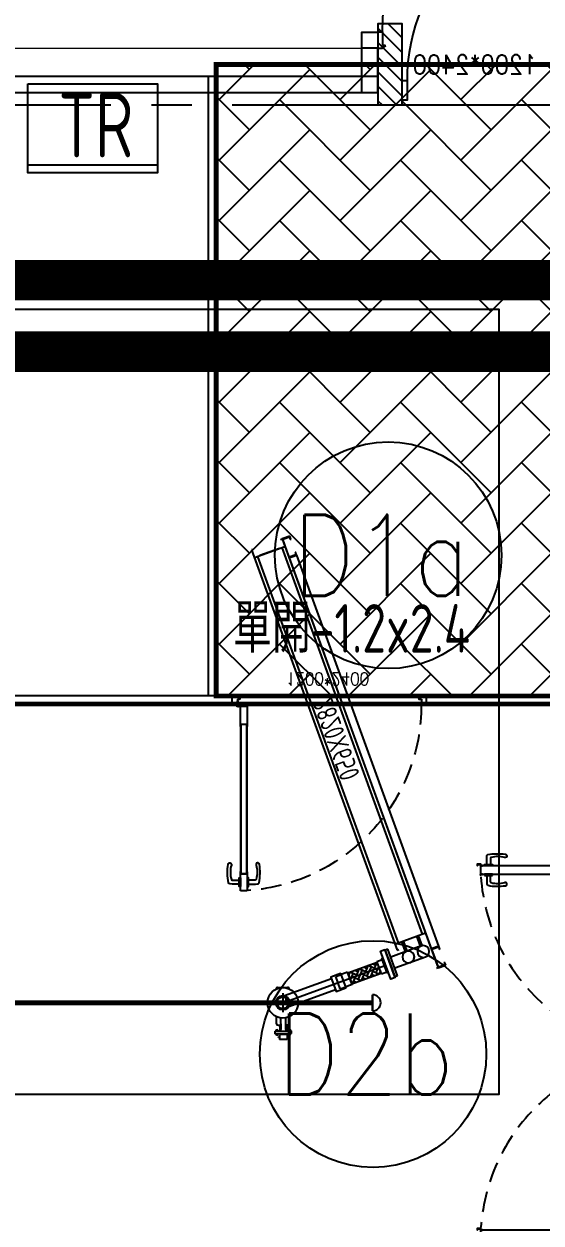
# Model space of a CAD drawing. Extents: x -18489 to 195597, y -1599 to 112111.
# Drawn here: x 7276 to 7596, y 8309 to 9050 of the extents above; entities that cross this region are included whole.
import ezdxf
from ezdxf.enums import TextEntityAlignment as Align

# ---------------------------------------------------------------- set-up
doc = ezdxf.new("R2010")
doc.units = 0
doc.header["$LTSCALE"] = 100
for name, pattern in [('188K-SM-03-F10-ARCH-PA-Y2257103$0$AP5A-SM-03-F20-ARCH-PA-Y2230801+Y2230803$0$ALL-PA-TXT-Y2221201$0$DASHED', [19.05, 12.7, -6.35]), ('188K-SM-03-F10-ARCH-PA-Y2257103$0$DASHED', [19.05, 12.7, -6.35]), ('188K-SM-03-F10-ARCH-PA-Y2257103$0$HIDDEN2', [0.1875, 0.125, -0.0625]), ('X-S-FAB-L10$0$COL-CEN-LIN', [3.25, 2.5, -0.25, 0.25, -0.25])]:
    doc.linetypes.add(name, pattern=pattern)
for name, color, linetype in [('188K-SM-03-F10-ARCH-PA-Y2257103$0$K-0-Door-TXT', 53, 'Continuous'), ('188K-SM-03-F10-ARCH-PA-Y2257103$0$K-AREA', 53, 'Continuous'), ('188K-SM-03-F10-ARCH-PA-Y2257103$0$K-Door', 53, 'Continuous'), ('188K-SM-03-F10-ARCH-PA-Y2257103$0$K-P1S-2.5-單抗', 53, 'Continuous'), ('188K-SM-03-F10-ARCH-PA-Y2257103$0$K-P1S-4.2-單抗', 53, 'Continuous'), ('188K-SM-03-F10-ARCH-PA-Y2257103$0$K-TXT', 53, 'Continuous'), ('188K-SM-03-F10-ARCH-PA-Y2257103$0$K-岩棉 2hr 7.5-單抗', 53, 'Continuous'), ('188K-SM-03-F10-ARCH-PA-Y2257103$0$K-岩棉 2hr 7.5-非抗', 53, 'Continuous'), ('188K-SM-03-F10-ARCH-PA-Y2257103$0$K-庫板天花-2.4', 53, 'Continuous'), ('188K-SM-03-F10-ARCH-PA-Y2257103$0$非YK-K-防火門', 53, 'Continuous'), ('188K-SM-03-F10-ELEC-EQ-Y2257103$0$X-F-L30-E-PPB-EQ-200K$0$E-XTR-PNL', 150, 'Continuous'), ('188K-SM-07-F10-MECH-CR PIPE-Y2257103$0$00_AC_CHS_12℃', 4, 'Continuous'), ('188K-SM-07-F10-MECH-CR PIPE-Y2257103$0$00_AC_CHS_20℃', 3, 'Continuous'), ('188K-SM-07-F10-MECH-CR PIPE-Y2257103$0$00_DCC', 7, 'Continuous'), ('188K-SM-07-F10-MECH-CR PIPE-Y2257103$0$00_閥站分組', 1, 'Continuous'), ('X-S-FAB-L10$0$0-DIM-TXT', 8, 'Continuous'), ('X-S-FAB-L10$0$A-WALL-IN', 8, 'Continuous'), ('X-S-FAB-L10$0$BLOCK', 8, 'Continuous'), ('X-S-FAB-L10$0$CCL', 8, 'X-S-FAB-L10$0$COL-CEN-LIN'), ('X-S-FAB-L10$0$DW_Frame', 8, 'Continuous'), ('X-S-FAB-L10$0$WALL_188K_IN', 8, 'Continuous')]:
    doc.layers.add(name, color=color, linetype=linetype)
doc.styles.add('188K-SM-03-F10-ARCH-PA-Y2257103$0$14P7-XFDP10$0$AA-TXT', font='simplex.shx', dxfattribs={"width": 0.8, "bigfont": 'chineset.shx'})
doc.styles.add('188K-SM-03-F10-ARCH-PA-Y2257103$0$AA-TXT', font='isocp.shx', dxfattribs={"width": 0.8, "bigfont": 'chineset.shx'})
doc.styles.add('188K-SM-03-F10-ARCH-PA-Y2257103$0$AP5A-SM-03-F20-ARCH-PA-Y2230801+Y2230803$0$ALL-PA-TXT-Y2221201$0$Standard', font='txt.shx', dxfattribs={"bigfont": 'chineset.shx'})
doc.styles.add('188K-SM-03-F10-ARCH-PA-Y2257103$0$Standard', font='txt.shx', dxfattribs={"bigfont": 'chineset.shx'})
doc.styles.add('188K-SM-03-F10-ELEC-EQ-Y2257103$0$X-F-L30-E-PPB-EQ-200K$0$aa-txt', font='isocp.shx', dxfattribs={"width": 0.8, "bigfont": 'china.shx'})
doc.styles.add('188K-SM-07-F10-MECH-CR PIPE-Y2257103$0$XFM1Q20-200k$0$aa-txt', font='isocp.shx', dxfattribs={"bigfont": 'chineset.shx'})
doc.styles.add('X-S-FAB-L10$0$CHINA', font='simplex.shx', dxfattribs={"width": 0.75, "bigfont": 'chineset.shx'})
doc.styles.add('X-S-FAB-L10$0$Standard', font='', dxfattribs={"width": 0.8})
doc.styles.add('X-S-FAB-L10$0$TG_NOTE_TEXT', font='simplex.shx', dxfattribs={"width": 0.75, "bigfont": 'chineset.shx'})
doc.styles.get('X-S-FAB-L10$0$Standard').set_extended_font_data('Microsoft JhengHei')

# ---------------------------------------------------------------- blocks, each defined once
blk = doc.blocks.new('X-S-FAB-L10$0$FAB2-L05')
at = {"layer": 'X-S-FAB-L10$0$CCL'}
blk.add_line((-26880, 9720), (1210, 9720), dxfattribs=at)
blk = doc.blocks.new('X-S-FAB-L10')
at = {"layer": 'X-S-FAB-L10$0$WALL_188K_IN'}
h = blk.add_hatch(dxfattribs=at)
h.set_pattern_fill('LINE', color=256, scale=2, angle=135)
h.set_pattern_definition([(135, (7510, 8951.6164), (-4.49013, -4.49013), [])])
h.paths.add_polyline_path([(7510, 9000), (7510, 9050), (7495, 9050), (7495, 9000)])
blk.add_line((7510, 9000), (7510, 9015))
blk.add_arc((7627, 9015), 114, 90, 180)
at = {"layer": 'X-S-FAB-L10$0$A-WALL-IN', "lineweight": 0}
blk.add_line((6875, 9035), (7495, 9035), dxfattribs=at)
at = {"layer": 'X-S-FAB-L10$0$DW_Frame'}
blk.add_lwpolyline([(7510, 9015), (7513, 9015), (7513, 9003), (7510, 9003)], dxfattribs=at)
at = {"layer": 'X-S-FAB-L10$0$WALL_188K_IN'}
blk.add_lwpolyline([(7510, 9000), (7510, 9050), (7495, 9050), (7495, 9000)], close=True, dxfattribs=at)
at = {"layer": 'X-S-FAB-L10$0$BLOCK'}
blk.add_blockref('X-S-FAB-L10$0$FAB2-L05', (26160, -720), dxfattribs=at)
at = {"style": 'X-S-FAB-L10$0$TG_NOTE_TEXT', "width": 0.5, "flags": 1}
for p in [(7463.301, 9020), (18268.251, 8649), (11197.77, 4800.167), (16485.801, 4800.167), (25420.27, 2635), (13360, 320.001, 0), (7463.301, -33.333)]:
    blk.add_attdef('WH', text='', height=20, dxfattribs=at).set_placement(p, align=Align.BOTTOM_LEFT)
at = {"width": 0.5}
for style, p in [('X-S-FAB-L10$0$TG_NOTE_TEXT', (7585, 9020)), ('X-S-FAB-L10$0$TG_NOTE_TEXT', (18389.95, 8649)), ('X-S-FAB-L10$0$TG_NOTE_TEXT', (11117.5, 4813.5)), ('X-S-FAB-L10$0$TG_NOTE_TEXT', (16607.5, 4813.5)), ('X-S-FAB-L10$0$TG_NOTE_TEXT', (25350, 2635)), ('X-S-FAB-L10$0$Standard', (13129.375, 325.001, 0)), ('X-S-FAB-L10$0$TG_NOTE_TEXT', (7585, -20))]:
    blk.add_attdef('DESC', text='', height=10, dxfattribs=dict(at, style=style)).set_placement(p, align=Align.BOTTOM_LEFT)
for tag, style, p in [('TYPE', 'X-S-FAB-L10$0$TG_NOTE_TEXT', (7619.286, 9020)), ('NO', 'X-S-FAB-L10$0$TG_NOTE_TEXT', (7650.095, 9020)), ('TYPE', 'X-S-FAB-L10$0$TG_NOTE_TEXT', (18424.236, 8649)), ('NO', 'X-S-FAB-L10$0$TG_NOTE_TEXT', (18455.045, 8649)), ('NO', 'X-S-FAB-L10$0$TG_NOTE_TEXT', (11088.595, 4813.5)), ('TYPE', 'X-S-FAB-L10$0$TG_NOTE_TEXT', (11151.786, 4813.5)), ('TYPE', 'X-S-FAB-L10$0$TG_NOTE_TEXT', (16641.786, 4813.5)), ('NO', 'X-S-FAB-L10$0$TG_NOTE_TEXT', (16672.595, 4813.5)), ('NO', 'X-S-FAB-L10$0$TG_NOTE_TEXT', (25313, 2635)), ('TYPE', 'X-S-FAB-L10$0$TG_NOTE_TEXT', (25350, 2635)), ('NO', 'X-S-FAB-L10$0$Standard', (13100, 320.001, 0)), ('TYPE', 'X-S-FAB-L10$0$Standard', (13129.375, 320.001, 0)), ('TYPE', 'X-S-FAB-L10$0$TG_NOTE_TEXT', (7619.286, -20)), ('NO', 'X-S-FAB-L10$0$TG_NOTE_TEXT', (7650.095, -20))]:
    blk.add_attdef(tag, text='', height=10, dxfattribs=dict(at, style=style)).set_placement(p, align=Align.BOTTOM_RIGHT)
at = {"style": 'X-S-FAB-L10$0$TG_NOTE_TEXT', "width": 0.5, "flags": 1}
for rotation, p in [(180, (43, 7480)), (180, (943, 7480)), (90, (24310, 3717.77)), (270, (17080, 1711.699))]:
    blk.add_attdef('WH', text='', height=20, rotation=rotation, dxfattribs=at).set_placement(p, align=Align.BOTTOM_LEFT)
at = {"width": 0.5}
for rotation, style, p in [(180, 'X-S-FAB-L10$0$Standard', (317.625, 7480)), (180, 'X-S-FAB-L10$0$Standard', (1217.625, 7480)), (90, 'X-S-FAB-L10$0$TG_NOTE_TEXT', (24310, 3647.5)), (270, 'X-S-FAB-L10$0$TG_NOTE_TEXT', (17080, 1605))]:
    blk.add_attdef('DESC', text='', height=10, rotation=rotation, dxfattribs=dict(at, style=style)).set_placement(p, align=Align.BOTTOM_LEFT)
for tag, rotation, style, p in [('TYPE', 180, 'X-S-FAB-L10$0$Standard', (317.625, 7480)), ('NO', 180, 'X-S-FAB-L10$0$Standard', (347, 7480)), ('TYPE', 180, 'X-S-FAB-L10$0$Standard', (1217.625, 7480)), ('NO', 180, 'X-S-FAB-L10$0$Standard', (1247, 7480)), ('TYPE', 90, 'X-S-FAB-L10$0$TG_NOTE_TEXT', (24310, 3647.5)), ('NO', 90, 'X-S-FAB-L10$0$TG_NOTE_TEXT', (24310, 3610.5)), ('TYPE', 270, 'X-S-FAB-L10$0$TG_NOTE_TEXT', (17080, 1605)), ('NO', 270, 'X-S-FAB-L10$0$TG_NOTE_TEXT', (17080, 1573))]:
    blk.add_attdef(tag, text='', height=10, rotation=rotation, dxfattribs=dict(at, style=style)).set_placement(p, align=Align.BOTTOM_RIGHT)
at = {"layer": 'X-S-FAB-L10$0$0-DIM-TXT', "style": 'X-S-FAB-L10$0$CHINA', "width": 0.75}
for p in [(667.414, 7855.1, -2689.4), (22627.353, 6728.814), (25644.722, 6728.814), (24778.787, 5569.051), (1118.252, 4980), (417.801, 4594.623), (23874.84, 4355), (22927.43, 4330.122), (23749.869, 3901.367), (417.801, 3765.236), (1118.252, 3730), (417.801, 3115.79), (536.882, 2227.832), (16908.994, 1782.652), (888.445, 880.466), (16977.43, 750), (18878.841, 750), (25641.221, 553.233), (21364.03, 526.894)]:
    blk.add_attdef('HIG', text='', height=80, dxfattribs=at).set_placement(p, align=Align.MIDDLE_LEFT)
blk = doc.blocks.new('188K-SM-03-F10-ELEC-EQ-Y2257103')
at = {"layer": '188K-SM-03-F10-ELEC-EQ-Y2257103$0$X-F-L30-E-PPB-EQ-200K$0$E-XTR-PNL'}
blk.add_line((7278.72, 8963), (7358.72, 8963), dxfattribs=at)
blk.add_lwpolyline([(7278.72, 9013), (7358.72, 9013), (7358.72, 8958), (7278.72, 8958)], close=True, dxfattribs=at)
at = {"layer": '188K-SM-03-F10-ELEC-EQ-Y2257103$0$X-F-L30-E-PPB-EQ-200K$0$E-XTR-PNL', "style": '188K-SM-03-F10-ELEC-EQ-Y2257103$0$X-F-L30-E-PPB-EQ-200K$0$aa-txt', "width": 0.8}
blk.add_text('TR', height=40, dxfattribs=at).set_placement((7320.67, 8987.66), align=Align.MIDDLE_CENTER)
blk = doc.blocks.new('188K-SM-07-F10-MECH-CR PIPE-Y2257103$0$XFM1P20-200k$0$005')
at = {"layer": '188K-SM-07-F10-MECH-CR PIPE-Y2257103$0$00_DCC'}
h = blk.add_hatch(dxfattribs=at)
h.set_pattern_fill('AR-HBONE', color=60, scale=0.430893, angle=360, style=0)
h.set_pattern_definition([(135, (-2258.2576, -4619.8331), (-8e-16, 2.4374981), [5.1707143, -1.7235714]), (45, (-2259.4764, -4618.6144), (-8e-16, 2.4374981), [5.1707143, -1.7235714])])
h.paths.add_polyline_path([(21.88125, -3.01625), (21.88125, 3.01625), (5.88125, 3.01625), (5.88125, -3.01625)])
edge = h.paths.add_edge_path(flags=17)
edge.add_line((21.88125, 3.01625), (21.88125, -3.01625))
at = {"layer": '188K-SM-07-F10-MECH-CR PIPE-Y2257103$0$00_DCC', "color": 60}
for p, q in [((5.88125, 3.31625), (3, 3.31625)), ((5.88125, 3.31625), (5.88125, -3.31625)), ((21.88125, 3.01625), (5.88125, 3.01625)), ((5.88125, 3.01625), (5.88125, -3.01625)), ((21.88125, 3.31625), (24.7625, 3.31625)), ((21.88125, 3.31625), (21.88125, -3.31625)), ((21.88125, 3.01625), (21.88125, -3.01625)), ((21.88125, -3.01625), (21.88125, 3.01625)), ((28.2625, 3.31625), (24.7625, 3.31625)), ((28.2625, 3.31625), (28.2625, -3.31625)), ((5.88125, -3.31625), (3, -3.31625)), ((21.88125, -3.01625), (5.88125, -3.01625)), ((21.88125, -3.31625), (28.2625, -3.31625)), ((28.2625, -3.31625), (25.38125, -3.31625))]:
    blk.add_line(p, q, dxfattribs=at)
for points in [[(0, -7.6), (0, 7.6), (2.38125, 7.6), (2.38125, -7.6), (0, -7.6)], [(2.38125, 3.8975), (3, 3.8975), (3, -3.8975), (2.38125, -3.8975)]]:
    blk.add_lwpolyline(points, dxfattribs=at)
blk = doc.blocks.new('188K-SM-07-F10-MECH-CR PIPE-Y2257103$0$DCC_配管')
at = {"layer": '188K-SM-07-F10-MECH-CR PIPE-Y2257103$0$00_DCC', "color": 60}
for p, q in [((-64.6, 32.32, 0), (-64.61, 32.32, 0)), ((-63.2, 32.48, 0), (-58.33, 28.64, 0)), ((-71.24, 26.73, 0), (-62.06, 19.48, 0)), ((-63.02, 27.7, 0), (-70.28, 18.51, 0)), ((-66.65, 23.11, 0), (-3.17, 1.1)), ((-33.99, 15.66), (-65.45, 26.55, 0)), ((-58.16, 27.23, 0), (-58.16, 27.23, 0)), ((-73.6, 16.72, 0), (-78, 11.14, 0)), ((-77.84, 15.55, 0), (-75.14, 18.98, 0)), ((-71.25, 14.87, 0), (-75.63, 9.32, 0)), ((-36.38, 8.77), (-67.65, 19.59, 0)), ((-80.7, 9.11, 0), (-82.52, 6.8, 0)), ((-82.43, 11.23, 0), (-81.37, 12.58, 0)), ((-74.54, 5, 0), (-82.43, 11.23, 0)), ((-82.36, 10.51, 0), (-82.1, 10.83, 0)), ((-81.66, 9.81, 0), (-82.32, 10.34, 0)), ((-82.19, 8.1, 0), (-81.89, 8.5, 0)), ((-81.76, 7.76, 0), (-82.19, 8.1, 0)), ((-82.14, 10.34, 0), (-81.89, 10.66, 0)), ((-81.45, 8.15, 0), (-81.89, 8.5, 0)), ((-81.7, 9.99, 0), (-81.45, 10.31, 0)), ((-81.48, 9.82, 0), (-81.23, 10.13, 0)), ((-81.37, 12.58, 0), (-73.47, 6.34, 0)), ((-80.65, 12.67, 0), (-80.9, 12.35, 0)), ((-77, 6.19, 0), (-80.7, 9.11, 0)), ((-80.43, 12.5, 0), (-80.68, 12.18, 0)), ((-79.81, 12.15, 0), (-80.47, 12.67, 0)), ((-79.99, 12.15, 0), (-80.24, 11.83, 0)), ((-79.77, 11.98, 0), (-80.02, 11.66, 0)), ((-79.35, 8.8, 0), (-79.72, 8.34, 0)), ((-76.96, 13.5, 0), (-79.06, 10.84, 0)), ((-77.61, 7.43, 0), (-77.98, 6.96, 0)), ((-77.68, 14.15, 0), (-77.2, 13.77, 0)), ((-73.6, 10.85, 0), (-75.7, 8.18, 0)), ((-74.43, 7.76, 0), (-74.68, 7.44, 0)), ((-74.21, 7.58, 0), (-74.46, 7.26, 0)), ((-74.25, 7.76, 0), (-73.59, 7.24, 0)), ((-72.8, 10.3, 0), (-73.28, 10.68, 0)), ((-71.4, 10.47, 0), (-68.69, 13.89, 0)), ((-78.82, 3.89, 0), (-82.52, 6.8, 0)), ((-77, 6.19, 0), (-78.82, 3.89, 0)), ((-78.07, 4.85, 0), (-77.63, 4.5, 0)), ((-77.76, 5.24, 0), (-77.32, 4.89, 0)), ((-77.63, 4.5, 0), (-77.32, 4.89, 0)), ((-76.13, 5.6, 0), (-75.88, 5.92, 0)), ((-76.09, 5.42, 0), (-75.43, 4.9, 0)), ((-75.91, 5.42, 0), (-75.66, 5.74, 0)), ((-75.47, 5.08, 0), (-75.22, 5.4, 0)), ((-75.25, 4.9, 0), (-75, 5.22, 0)), ((-74.54, 5, 0), (-73.47, 6.34, 0)), ((-73.77, 7.24, 0), (-74.02, 6.92, 0)), ((-73.55, 7.06, 0), (-73.8, 6.74, 0)), ((1.2, 3.45), (-1.2, -3.45))]:
    blk.add_line(p, q, dxfattribs=at)
at = {"layer": '188K-SM-07-F10-MECH-CR PIPE-Y2257103$0$00_DCC', "color": 60, "elevation": 0}
for points in [[(-27.62, 14.58), (-33.64, 16.67), (-36.73, 7.76), (-30.71, 5.67)], [(-28.33, 14.83), (-27.62, 14.58), (-30.71, 5.67), (-31.42, 5.91)]]:
    blk.add_lwpolyline(points, dxfattribs=at)
at = {"layer": '188K-SM-07-F10-MECH-CR PIPE-Y2257103$0$00_DCC', "color": 60}
for centre, radius in [((-66.65, 23.1, 0), 9.44), ((-66.65, 23.11, 0), 4.44), ((-66.65, 23.11, 0), 3.65)]:
    blk.add_circle(centre, radius, dxfattribs=at)
for centre, radius, start, end in [((-63.82, 31.7, 0), 1, 51.70966, 141.70966), ((-65.31, 24.87, 0), 2.22, 232.78899, 50.63033), ((-58.95, 27.85, 0), 1, 321.70966, 51.70966), ((-77.06, 14.93, 0), 1, 141.70966, 231.70966), ((-82.23, 10.45, 0), 0.143, 154.39004, 309.02928), ((-82.23, 10.89, 0), 0.143, 334.39004, 51.70966), ((-81.73, 10.39, 0), 0.406, 188.10684, 275.31248), ((-82.01, 10.72, 0), 0.143, 334.39004, 129.02928), ((-81.85, 10.25, 0), 0.406, 8.10684, 95.31248), ((-81.57, 9.93, 0), 0.143, 154.39004, 309.02928), ((-81.36, 10.2, 0), 0.143, 334.39004, 129.02928), ((-81.14, 10.02, 0), 0.143, 51.70966, 129.02928), ((-80.99, 12.46, 0), 0.143, 231.70966, 309.02928), ((-80.77, 12.29, 0), 0.143, 154.39004, 309.02928), ((-80.28, 12.23, 0), 0.406, 188.10684, 275.31248), ((-80.56, 12.56, 0), 0.143, 334.39004, 129.02928), ((-80.39, 12.09, 0), 0.406, 8.10684, 95.31248), ((-80.11, 11.77, 0), 0.143, 154.39004, 309.02928), ((-79.89, 11.59, 0), 0.143, 154.39004, 231.70966), ((-79.9, 12.04, 0), 0.143, 334.39004, 129.02928), ((-78.76, 11.79, 0), 1, 231.70966, 321.70966), ((-77.82, 12.98, 0), 1, 321.70966, 51.70966), ((-74.84, 8.7, 0), 1, 141.70966, 231.70966), ((-74.77, 7.55, 0), 0.143, 231.70966, 309.02928), ((-73.9, 9.89, 0), 1, 51.70966, 141.70966), ((-74.55, 7.38, 0), 0.143, 154.39004, 309.02928), ((-74.34, 7.65, 0), 0.143, 334.39004, 129.02928), ((-74.17, 7.18, 0), 0.406, 8.10684, 95.31248), ((-72.18, 11.09, 0), 1, 231.70966, 321.70966), ((-76, 5.54, 0), 0.143, 154.39004, 309.02928), ((-76.01, 5.98, 0), 0.143, 334.39004, 51.70966), ((-75.51, 5.48, 0), 0.406, 188.10684, 275.31248), ((-75.79, 5.8, 0), 0.143, 334.39004, 129.02928), ((-75.62, 5.34, 0), 0.406, 8.10684, 95.31248), ((-75.35, 5.01, 0), 0.143, 154.39004, 309.02928), ((-75.13, 5.28, 0), 0.143, 334.39004, 129.02928), ((-74.91, 5.11, 0), 0.143, 51.70966, 129.02928), ((-74.06, 7.32, 0), 0.406, 188.10684, 275.31248), ((-73.89, 6.86, 0), 0.143, 154.39004, 309.02928), ((-73.67, 6.68, 0), 0.143, 154.39004, 231.70966), ((-73.68, 7.12, 0), 0.143, 334.39004, 129.02928)]:
    blk.add_arc(centre, radius, start, end, dxfattribs=at)
at = {"layer": '188K-SM-07-F10-MECH-CR PIPE-Y2257103$0$00_DCC', "color": 60, "xscale": 1.210111893907765, "yscale": 1.210111893907765, "zscale": 1.210111893907765, "rotation": 160.8548292855056}
blk.add_blockref('188K-SM-07-F10-MECH-CR PIPE-Y2257103$0$XFM1P20-200k$0$005', (0, 0), dxfattribs=at)
blk = doc.blocks.new('188K-SM-07-F10-MECH-CR PIPE-Y2257103$0$DCC-3_2.82x0.65')
at = {"layer": '188K-SM-07-F10-MECH-CR PIPE-Y2257103$0$00_DCC'}
for p, q in [((-0.68, -1.88), (0, 0)), ((0, 0), (4.7, -1.71)), ((-0.38, -1.99), (-0.68, -1.88)), ((0.19, -0.41), (-0.38, -1.99)), ((4.29, -1.9), (0.19, -0.41)), ((0.23, -13.05), (4.29, -1.9)), ((4.7, -1.71), (0.42, -13.46)), ((-4.32, -11.73), (0.37, -13.44)), ((-4.28, -11.75), (-3.59, -9.87)), ((0.42, -13.46), (-4.28, -11.75)), ((-3.29, -9.98), (-3.87, -11.55)), ((-3.87, -11.55), (0.23, -13.05)), ((-3.59, -9.87), (-3.29, -9.98)), ((-92.85, -255.13), (-92.17, -253.25)), ((-92.55, -255.24), (-92.85, -255.13)), ((-91.98, -253.66), (-92.55, -255.24)), ((-87.47, -254.96), (-92.17, -253.25)), ((-92.17, -253.25), (-87.47, -254.96)), ((-87.88, -255.15), (-91.98, -253.66)), ((-91.94, -266.3), (-87.88, -255.15)), ((-87.47, -254.96), (-91.75, -266.71)), ((-96.44, -265), (-95.76, -263.12)), ((-91.75, -266.71), (-96.44, -265)), ((-95.46, -263.23), (-96.03, -264.8)), ((-96.03, -264.8), (-91.94, -266.3)), ((-95.76, -263.12), (-95.46, -263.23))]:
    blk.add_line(p, q, dxfattribs=at)
at = {"layer": '188K-SM-07-F10-MECH-CR PIPE-Y2257103$0$00_DCC', "color": 24}
for p, q in [((4.71, -1.71), (-91.75, -266.71)), ((-91.75, -266.71), (-90.81, -267.05))]:
    blk.add_line(p, q, dxfattribs=at)
at = {"layer": '188K-SM-07-F10-MECH-CR PIPE-Y2257103$0$00_DCC', "color": 40}
for p, q in [((4.88, -7.1), (-81.99, -245.78)), ((21.79, -13.26), (3, -6.41)), ((21.79, -13.26), (3, -6.41)), ((5.65, -2.06), (4.71, -1.71)), ((19.91, -12.57), (-66.96, -251.26)), ((23.5, -8.56), (-66.45, -255.7)), ((6.38, -7.65), (18.4, -12.03)), ((22.56, -8.22), (23.5, -8.56)), ((-65.08, -251.94), (-83.87, -245.1)), ((-81.92, -252.88), (-79.64, -246.64)), ((-80.79, -253.3), (-78.52, -247.05)), ((-72.71, -256.24), (-70.43, -249.99)), ((-71.58, -256.65), (-69.31, -250.4)), ((-81.36, -253.09), (-62.47, -259.97)), ((-66.45, -255.7), (-67.39, -255.36)), ((-66.72, -271.62), (-60.72, -255.18)), ((-65.02, -272.24), (-59.03, -255.8)), ((-60.72, -255.18), (-59.03, -255.8)), ((-83.85, -259.95), (-64.97, -266.83)), ((-66.72, -271.62), (-65.02, -272.24))]:
    blk.add_line(p, q, dxfattribs=at)
at = {"layer": '188K-SM-07-F10-MECH-CR PIPE-Y2257103$0$00_DCC', "color": 3}
for p, q in [((-92.17, -253.25), (-4.32, -11.73)), ((0.37, -13.44), (-87.47, -254.96))]:
    blk.add_line(p, q, dxfattribs=at)
at = {"layer": '188K-SM-07-F10-MECH-CR PIPE-Y2257103$0$00_DCC'}
blk.add_lwpolyline([(-0.83, -1.82), (-0.68, -1.88)], dxfattribs=at)
at = {"layer": '188K-SM-07-F10-MECH-CR PIPE-Y2257103$0$00_DCC', "color": 40}
for centre in [(-82.61, -256.52), (-73.4, -259.87)]:
    blk.add_circle(centre, 3.65, dxfattribs=at)
at = {"layer": '188K-SM-07-F10-MECH-CR PIPE-Y2257103$0$00_DCC', "xscale": -1, "rotation": 320.8337698537623}
blk.add_blockref('188K-SM-07-F10-MECH-CR PIPE-Y2257103$0$DCC_配管', (-62.03, -264.02), dxfattribs=at)
at = {"layer": '188K-SM-07-F10-MECH-CR PIPE-Y2257103$0$00_DCC', "color": 40, "style": '188K-SM-07-F10-MECH-CR PIPE-Y2257103$0$XFM1Q20-200k$0$aa-txt', "width": 0.8}
blk.add_text('2820X650', height=12.5, rotation=249.97894, dxfattribs=at).set_placement((-28.8, -125.26), align=Align.MIDDLE)
blk = doc.blocks.new('188K-SM-07-F10-MECH-CR PIPE-Y2257103')
at = {"layer": '188K-SM-07-F10-MECH-CR PIPE-Y2257103$0$00_AC_CHS_12℃', "ltscale": 1000, "const_width": 25}
blk.add_lwpolyline([(1851.868, 8891.806), (17554.694, 8891.806), (17554.694, 8533.781), (18869.339, 8533.781), (18869.339, 8210.953), (19145.512, 8210.953), (19145.512, 7193.101), (21593.159, 7193.101), (21593.159, 6074.065)], dxfattribs=at)
at = {"layer": '188K-SM-07-F10-MECH-CR PIPE-Y2257103$0$00_AC_CHS_20℃', "ltscale": 1000}
for p, q in [((7491.724, 8450.476, 0), (7491.724, 8440.476, 0)), ((7491.724, 8440.476, 0), (7491.724, 8450.476, 0))]:
    blk.add_line(p, q, dxfattribs=at)
at = {"layer": '188K-SM-07-F10-MECH-CR PIPE-Y2257103$0$00_AC_CHS_20℃', "ltscale": 1000, "const_width": 25}
blk.add_lwpolyline([(1851.868, 8847.601), (17514.253, 8847.601), (17514.253, 8489.576), (18832.722, 8489.576), (18832.722, 8166.748), (19093.353, 8166.748), (19093.353, 7148.896), (21554.57, 7148.896), (21554.57, 6074.065)], dxfattribs=at)
at = {"layer": '188K-SM-07-F10-MECH-CR PIPE-Y2257103$0$00_AC_CHS_20℃', "ltscale": 1000, "const_width": 3, "elevation": 0}
blk.add_lwpolyline([(6472.186, 8445.476), (7491.724, 8445.476)], dxfattribs=at)
at = {"layer": '188K-SM-07-F10-MECH-CR PIPE-Y2257103$0$00_AC_CHS_20℃', "ltscale": 1000}
blk.add_arc((7491.724, 8445.476, 0), 5, 270, 90, dxfattribs=at)
blk.add_arc((7491.724, 8445.476, 0), 5, 270, 90, dxfattribs=at)
at = {"layer": '188K-SM-07-F10-MECH-CR PIPE-Y2257103$0$00_閥站分組', "ltscale": 1000}
blk.add_lwpolyline([(6395.658, 8873.925), (7569.779, 8873.925), (7569.779, 8388.772), (6395.658, 8388.772)], close=True, dxfattribs=at)
at = {"layer": '188K-SM-07-F10-MECH-CR PIPE-Y2257103$0$00_DCC', "xscale": -1}
blk.add_blockref('188K-SM-07-F10-MECH-CR PIPE-Y2257103$0$DCC-3_2.82x0.65', (7440.467, 8733.694), dxfattribs=at)
blk = doc.blocks.new('188K-SM-03-F10-ARCH-PA-Y2257103$0$雙開門-2400×2400')
for p, q in [((229.2, 119), (229.2, 114.1)), ((230, 119), (229.2, 119)), ((230, 114.1), (230, 119)), ((225.2, 117.65), (223.81, 117.59)), ((229.2, 117.65), (225.2, 117.65)), ((225.24, 115.45), (229.2, 115.45)), ((229.2, 114.1), (230, 114.1)), ((0, 2.5), (0, -2.5)), ((0, -1.9), (0, 1.9)), ((0.6, 2.5), (3.05, 2.5)), ((3.05, 2.5), (3.05, 0.2)), ((3.05, 0.2), (3.05, 0.25)), ((239.4, 2.5), (236.95, 2.5)), ((236.95, 2.5), (236.95, -0.2)), ((236.95, -0.2), (236.95, 0.05)), ((240, 2.5), (240, -2.5)), ((240, -1.9), (240, 1.9)), ((3.05, -2.5), (0.6, -2.5)), ((4.66, -1.95), (3.05, -2.5)), ((3.71, -0.61), (3.86, -0.61)), ((3.87, -0.61), (3.98, -0.61)), ((4.09, -0.73), (3.96, -0.73)), ((3.96, -0.73), (3.96, -1.46)), ((3.96, -1.46), (4.63, -1.46)), ((4.09, -0.72), (4.09, -0.73)), ((4.46, -0.21), (4.14, -0.21)), ((4.51, -0.73), (4.51, -0.72)), ((4.63, -0.73), (4.51, -0.73)), ((4.62, -0.61), (4.73, -0.61)), ((4.63, -1.46), (4.63, -0.73)), ((4.73, -0.61), (4.8, -0.61)), ((5, -0.81), (5, -1.47)), ((235, -0.81), (235, -1.47)), ((235.27, -0.61), (235.2, -0.61)), ((235.38, -0.61), (235.27, -0.61)), ((235.34, -1.95), (236.95, -2.5)), ((235.37, -1.46), (235.37, -0.73)), ((235.37, -0.73), (235.49, -0.73)), ((236.04, -1.46), (235.37, -1.46)), ((235.49, -0.73), (235.49, -0.72)), ((235.54, -0.21), (235.86, -0.21)), ((235.91, -0.72), (235.91, -0.73)), ((235.91, -0.73), (236.04, -0.73)), ((236.13, -0.61), (236.02, -0.61)), ((236.04, -0.73), (236.04, -1.46)), ((236.29, -0.61), (236.14, -0.61)), ((236.95, -2.5), (239.4, -2.5))]:
    blk.add_line(p, q)
for points in [[(10.89, 121.6), (10.89, 123.43), (10.89, 121.6), (4.29, 121.6), (4.29, 121.45), (4.73, 121.45), (4.73, 120.38, 0.414214), (4.85, 120.26), (4.97, 120.26), (4.97, 120.38), (4.87, 120.38), (4.87, 121.36), (5, 121.36), (5, 4.08), (4.87, 4.08), (4.87, 5.06), (4.97, 5.06), (4.97, 5.18), (4.85, 5.18, 0.414214), (4.73, 5.06), (4.73, 3.96, 0.414214), (4.85, 3.84), (10.15, 3.84, 0.414214), (10.28, 3.96), (10.28, 5.06, 0.414214), (10.15, 5.18), (10.03, 5.18), (10.03, 5.06), (10.13, 5.06), (10.13, 4.08), (10, 4.08), (10, 121.36), (10.13, 121.36), (10.13, 120.38), (10.03, 120.38), (10.03, 120.26), (10.15, 120.26, 0.414214), (10.28, 120.38), (10.28, 121.36), (11.07, 121.36, 0.414214), (11.13, 121.42), (11.13, 123.61, 0.414214), (11.07, 123.67), (10.28, 123.67), (10.28, 123.43), (10.89, 123.43)], [(235.89, 121.6), (235.89, 123.43), (235.89, 121.6), (229.29, 121.6), (229.29, 121.45), (229.72, 121.45), (229.72, 120.38, 0.414214), (229.85, 120.26), (229.97, 120.26), (229.97, 120.38), (229.87, 120.38), (229.87, 121.36), (230, 121.36), (230, 4.08), (229.87, 4.08), (229.87, 5.06), (229.97, 5.06), (229.97, 5.18), (229.85, 5.18, 0.414214), (229.72, 5.06), (229.72, 3.96, 0.414214), (229.85, 3.84), (235.15, 3.84, 0.414214), (235.27, 3.96), (235.27, 5.06, 0.414214), (235.15, 5.18), (235.03, 5.18), (235.03, 5.06), (235.13, 5.06), (235.13, 4.08), (235, 4.08), (235, 121.36), (235.13, 121.36), (235.13, 120.38), (235.03, 120.38), (235.03, 120.26), (235.15, 120.26, 0.414214), (235.27, 120.38), (235.27, 121.36), (236.07, 121.36, 0.414214), (236.13, 121.42), (236.13, 123.61, 0.414214), (236.07, 123.67), (235.28, 123.67), (235.28, 123.43), (235.89, 123.43)], [(235.8, 117.65), (239.8, 117.65), (241.19, 117.59, -0.327495), (241.98, 116.91, -0.089847), (242.2, 106.17, -1.144881), (240.27, 106.61, 0.137079), (240.27, 114.93, 0.349357), (239.76, 115.45), (235.8, 115.45)]]:
    blk.add_lwpolyline(points, format="xyb")
blk.add_lwpolyline([(235, 114.1), (235, 119), (235.8, 119), (235.8, 114.1)], close=True)
at = {"ltscale": 500}
for points in [[(3.3, 0.26), (3.3, 3.1), (3.05, 3.1), (3.05, 0.26)], [(8.53, 3.84), (4.03, 3.84), (4.03, 4.09), (8.53, 4.09)], [(231.47, 3.84), (235.97, 3.84), (235.97, 4.09), (231.47, 4.09)], [(236.7, -0.14), (236.7, 3.1), (236.95, 3.1), (236.95, -0.14)]]:
    blk.add_lwpolyline(points, close=True, dxfattribs=at)
at = {"linetype": '188K-SM-03-F10-ARCH-PA-Y2257103$0$DASHED', "ltscale": 0.01}
for centre, start, end in [((3.5, 5.1), 0, 85.99928), ((236.5, 5.1), 94.00072, 180)]:
    blk.add_arc(centre, 116.5, start, end, dxfattribs=at)
for centre, radius, start, end in [((0.6, 1.9), 0.598, 90, 180), ((3.9, 0.22), 0.855, 178.24533, 256.73437), ((236.29, 0.05), 0.659, 270, 360), ((239.4, 1.9), 0.598, 0, 90), ((0.6, -1.9), 0.598, 180, 270), ((4.3, -0.61), 0.427, 111.78679, 180), ((3.98, -0.72), 0.11, 360, 90), ((4.3, -0.61), 0.427, 0, 68.21321), ((4.62, -0.72), 0.11, 90, 180), ((4.5, -1.47), 0.5, 288.97041, 0), ((4.8, -0.81), 0.2, 0, 90), ((235.2, -0.81), 0.2, 90, 180), ((235.5, -1.47), 0.5, 180, 251.02959), ((235.7, -0.61), 0.427, 111.78679, 180), ((235.38, -0.72), 0.11, 360, 90), ((235.7, -0.61), 0.427, 0, 68.21321), ((236.02, -0.72), 0.11, 90, 180), ((239.4, -1.9), 0.598, 270, 360)]:
    blk.add_arc(centre, radius, start, end)
for centre, major_axis, start_param, end_param in [((252.54, 110.92), (-21.29, 21.29), 0.585307, 0.943734), ((223.88, 116.71), (0.624, 0.624), 0.866962, 2.13291), ((239.61, 110.78), (-10.93, 10.93), 0.51383, 1.058752), ((225.31, 114.86), (-0.417, 0.417), -0.669314, 0.675093), ((223.79, 106.26), (-0.707, 0.707), 0.872811, 4.284184)]:
    blk.add_ellipse(centre, major_axis=major_axis, ratio=1, start_param=start_param, end_param=end_param)
at = {"ltscale": 500, "extrusion": (0, 0, -1)}
blk.add_ellipse((3.5, 3.64), major_axis=(0.495, 0.495), ratio=1, start_param=3.926991, end_param=10.210176, dxfattribs=at)
at = {"ltscale": 500}
blk.add_ellipse((236.5, 3.64), major_axis=(-0.495, 0.495), ratio=1, start_param=3.926991, end_param=10.210176, dxfattribs=at)
at = {"color": 8, "style": '188K-SM-03-F10-ARCH-PA-Y2257103$0$14P7-XFDP10$0$AA-TXT', "width": 0.8}
blk.add_text('2400x2400', height=12, dxfattribs=at).set_placement((120, -13.5), align=Align.MIDDLE_CENTER)
blk = doc.blocks.new('188K-SM-03-F10-ARCH-PA-Y2257103$0$F14P8-SM-03-FB1-ARCH-PA(B)-Y2210902$0$18P2-XFDP40$0$GAD2205')
blk.add_lwpolyline([(0, 0.9), (-0.3, 1.2), (-18.1, 1.2, -0.414214), (-18.4, 1.5), (-18.4, 3.1, -0.414214), (-18.1, 3.4), (-13.7, 3.4, 0.414214), (-13.4, 3.7), (-13.4, 4.1, 0.414214), (-13.7, 4.4), (-18.1, 4.4, -0.414214), (-18.4, 4.7), (-18.4, 11.8, -0.414214), (-18.2, 12), (-18.2, 12, 0.414214), (-18, 12.2), (-18, 13.7, 0.72636), (-18.5, 13.9), (-19.3, 12.8, 0.158507), (-19.4, 12.6), (-19.4, 0.3, 0.414214), (-19.1, 0), (19.1, 0, 0.414214), (19.4, 0.3), (19.4, 12.6, 0.158507), (19.3, 12.8), (18.5, 13.9, 0.72636), (18, 13.7), (18, 12.2, 0.414214), (18.2, 12, -0.414214), (18.4, 11.8), (18.4, 4.7, -0.414214), (18.1, 4.4), (13.7, 4.4, 0.414214), (13.4, 4.1), (13.4, 3.7, 0.414214), (13.7, 3.4), (18.1, 3.4, -0.414214), (18.4, 3.1), (18.4, 1.5, -0.414214), (18.1, 1.2), (0.3, 1.2)], format="xyb", close=True)
blk = doc.blocks.new('188K-SM-03-F10-ARCH-PA-Y2257103$0$(FS1-4)1hr單開防火門-1200x2400')
for p, q in [((8.79, 117.09, 0), (9.59, 117.09, 0)), ((8.79, 112.19, 0), (8.79, 117.09, 0)), ((9.59, 112.19, 0), (8.79, 112.19, 0)), ((9.59, 117.09, 0), (9.59, 112.19, 0)), ((9.59, 115.74, 0), (13.59, 115.74, 0)), ((13.54, 113.54, 0), (9.59, 113.54, 0)), ((13.59, 115.74, 0), (14.97, 115.68, 0)), ((0, 4.5), (0, -4.5)), ((2.85, 5), (0.5, 5)), ((3, -3.2), (3, 4.85)), ((117, -3.2), (117, 4.85)), ((117.15, 5), (119.5, 5)), ((120, 4.5), (120, -4.5)), ((0.5, -5), (2.8, -5)), ((2.8, -5), (4.38, -3.96)), ((3.78, -3.2), (3, -3.2)), ((3.62, -3.49), (3.62, -3.3)), ((3.62, -3.3), (3.78, -3.3)), ((4.38, -3.49), (3.62, -3.49)), ((4.45, -3.2), (4.22, -3.2)), ((4.22, -3.3), (4.38, -3.3)), ((4.38, -3.3), (4.38, -3.49)), ((4.5, -3.73), (4.5, -3.25)), ((115.5, -3.73), (115.5, -3.25)), ((115.55, -3.2), (115.78, -3.2)), ((115.62, -3.3), (115.62, -3.49)), ((115.78, -3.3), (115.62, -3.3)), ((115.62, -3.49), (116.38, -3.49)), ((117.2, -5), (115.62, -3.96)), ((116.22, -3.2), (117, -3.2)), ((116.38, -3.3), (116.22, -3.3)), ((116.38, -3.49), (116.38, -3.3)), ((119.5, -5), (117.2, -5))]:
    blk.add_line(p, q)
at = {"ltscale": 5}
for points in [[(8.79, 109.59), (8.79, 119.69), (4.79, 119.69), (4.79, 109.59)], [(5.05, 109.25), (5.05, 14.78), (4.99, 14.78), (4.99, 109.25)], [(8.59, 14.78), (8.53, 14.78), (8.53, 109.25), (8.59, 109.25)], [(8.79, 6.09), (8.79, 14.44), (4.79, 14.44), (4.79, 6.09)]]:
    blk.add_lwpolyline(points, close=True, dxfattribs=at)
at = {"elevation": 0}
blk.add_lwpolyline([(3.99, 115.74), (-0.01, 115.74), (-1.4, 115.68, 0.327495), (-2.19, 114.99, 0.089847), (-2.41, 104.26, 1.144881), (-0.48, 104.7, -0.137079), (-0.49, 113.02, -0.349357), (0.03, 113.54), (3.99, 113.54)], format="xyb", dxfattribs=at)
for points in [[(4.79, 112.19), (4.79, 117.09), (3.99, 117.09), (3.99, 112.19)], [(-10, -5), (0, -5), (0, 5), (-10, 5)], [(120, -5), (130, -5), (130, 5), (120, 5)]]:
    blk.add_lwpolyline(points, close=True)
at = {"ltscale": 5}
blk.add_lwpolyline([(4.85, 109.66), (4.85, 108.43, 0.158507), (4.85, 108.41), (4.93, 108.3, 0.72636), (4.99, 108.32), (4.99, 108.47, 0.414214), (4.97, 108.49, -0.414214), (4.95, 108.51), (4.95, 109.22, -0.414214), (4.98, 109.25), (5.42, 109.25, 0.414214), (5.45, 109.28), (5.45, 109.32, 0.414214), (5.42, 109.35), (4.98, 109.35, -0.414214), (4.95, 109.38), (4.95, 109.54, -0.414214), (4.98, 109.57), (6.76, 109.57), (6.79, 109.6), (6.82, 109.57), (8.6, 109.57, -0.414214), (8.63, 109.54), (8.63, 109.38, -0.414214), (8.6, 109.35), (8.16, 109.35, 0.414214), (8.13, 109.32), (8.13, 109.28, 0.414214), (8.16, 109.25), (8.6, 109.25, -0.414214), (8.63, 109.22), (8.63, 108.51, -0.414214), (8.61, 108.49), (8.61, 108.49, 0.414214), (8.59, 108.47), (8.59, 108.32, 0.72636), (8.64, 108.3), (8.72, 108.41, 0.158507), (8.73, 108.43), (8.73, 109.66, 0.414214), (8.7, 109.69), (4.88, 109.69, 0.414214)], format="xyb", close=True, dxfattribs=at)
at = {"ltscale": 500}
for points in [[(3.25, -2.4), (3.25, 5.6), (3, 5.6), (3, -2.4)], [(8.49, 6.59), (3.99, 6.59), (3.99, 6.34), (8.49, 6.34)]]:
    blk.add_lwpolyline(points, close=True, dxfattribs=at)
at = {"linetype": '188K-SM-03-F10-ARCH-PA-Y2257103$0$HIDDEN2'}
blk.add_arc((3.45, 6.14), 113.68, 359.4256, 87.30941, dxfattribs=at)
at = {"extrusion": (0, 0, -1)}
for centre, major_axis, start_param, end_param in [((13.47, 112.95, 0), (-0.417, 0.417), 0.901482, 2.245889), ((-0.83, 108.87, 0), (10.93, 10.93), 0.51383, 1.058752), ((14.9, 114.8, 0), (-0.624, 0.624), 0.866962, 2.13291), ((-13.75, 109.01, 0), (21.29, 21.29), 0.585307, 0.943734), ((14.99, 104.35, 0), (0.707, 0.707), 0.872811, 4.284184)]:
    blk.add_ellipse(centre, major_axis=major_axis, ratio=1, start_param=start_param, end_param=end_param, dxfattribs=at)
for centre, major_axis, start_param, end_param in [((0.5, 4.5), (0.354, -0.354), 2.356194, 3.926991), ((2.85, 4.85), (0.106, -0.106), 7.068583, 8.63938), ((117.15, 4.85), (-0.106, -0.106), -2.356194, -0.785398), ((119.5, 4.5), (-0.354, -0.354), 2.356194, 3.926991), ((0.5, -4.5), (-0.354, -0.354), 5.497787, 7.068583), ((3.78, -3.25), (-0.0354, -0.0354), 0.785398, 3.926991), ((4.22, -3.25), (-0.0354, -0.0354), 3.926991, 7.068583), ((4.2, -3.73), (0.212, -0.212), 6.162283, 7.068583), ((4.45, -3.25), (0.0354, -0.0354), 7.068583, 8.63938), ((115.55, -3.25), (-0.0354, -0.0354), -2.356194, -0.785398), ((115.8, -3.73), (-0.212, -0.212), -0.785398, 0.120903), ((115.78, -3.25), (0.0354, -0.0354), -0.785398, 2.356194), ((116.22, -3.25), (0.0354, -0.0354), 2.356194, 5.497787), ((119.5, -4.5), (0.354, -0.354), -0.785398, 0.785398)]:
    blk.add_ellipse(centre, major_axis=major_axis, ratio=1, start_param=start_param, end_param=end_param)
at = {"ltscale": 500, "extrusion": (0, 0, -1)}
blk.add_ellipse((3.45, 6.14), major_axis=(-0.495, 0.495), ratio=1, start_param=5.497787, end_param=11.780972, dxfattribs=at)
at = {"ltscale": 5, "xscale": 0.1000000000058208, "yscale": 0.1000000000058208, "zscale": 0.1000000000058208}
blk.add_blockref('188K-SM-03-F10-ARCH-PA-Y2257103$0$F14P8-SM-03-FB1-ARCH-PA(B)-Y2210902$0$18P2-XFDP40$0$GAD2205', (6.79, 14.34), dxfattribs=at)
at = {"color": 8, "style": '188K-SM-03-F10-ARCH-PA-Y2257103$0$Standard', "width": 0.85}
blk.add_text('1200*2400', height=12, dxfattribs=at).set_placement((60, -15, 0), align=Align.MIDDLE_CENTER)
blk = doc.blocks.new('188K-SM-03-F10-ARCH-PA-Y2257103$0$AP5A-SM-03-F20-ARCH-PA-Y2230801+Y2230803$0$把手GMT水平鎖')
blk.add_lwpolyline([(24.5, 8), (-24.5, 8), (-24.5, 0), (24.5, 0)], close=True)
blk.add_lwpolyline([(-11, 0), (-11, -40), (-10.4, -53.9, 0.327495), (-3.6, -61.8, 0.089847), (103.8, -64, 1.144881), (99.4, -44.7, -0.137079), (16.2, -44.7, -0.349357), (11, -39.6), (11, 0)], format="xyb")
blk = doc.blocks.new('188K-SM-03-F10-ARCH-PA-Y2257103$0$單開庫板門-1200x2400(水平把手)')
at = {"ltscale": 0.1}
for p, q in [((26008.65, -11403.59), (26004.47, -11403.59)), ((26004.47, -11403.59), (26004.47, -11414.12)), ((26008.65, -11414.12), (26008.65, -11403.59)), ((26004.47, -11414.12), (26008.65, -11414.12)), ((26004.54, -11414.05), (26004.54, -11415.33)), ((26004.54, -11415.35), (26004.62, -11415.47)), ((26008.55, -11414.02), (26004.57, -11414.02)), ((26004.64, -11414.34), (26004.64, -11414.18)), ((26004.64, -11415.25), (26004.64, -11414.51)), ((26004.67, -11414.15), (26006.53, -11414.15)), ((26005.13, -11414.37), (26004.67, -11414.37)), ((26004.67, -11414.48), (26005.13, -11414.48)), ((26004.68, -11506.01), (26004.68, -11414.48)), ((26004.68, -11414.48), (26004.74, -11414.48)), ((26004.68, -11415.45), (26004.68, -11415.29)), ((26004.74, -11414.48), (26004.74, -11506.01)), ((26005.16, -11414.45), (26005.16, -11414.41)), ((26006.53, -11414.15), (26006.56, -11414.11)), ((26006.56, -11414.11), (26006.59, -11414.15)), ((26006.59, -11414.15), (26008.45, -11414.15)), ((26007.96, -11414.41), (26007.96, -11414.45)), ((26008.45, -11414.37), (26007.99, -11414.37)), ((26007.99, -11414.48), (26008.45, -11414.48)), ((26008.38, -11506.01), (26008.38, -11414.48)), ((26008.38, -11414.48), (26008.44, -11414.48)), ((26008.44, -11414.48), (26008.44, -11506.01)), ((26008.44, -11415.29), (26008.44, -11415.45)), ((26008.48, -11414.18), (26008.48, -11414.34)), ((26008.48, -11414.51), (26008.48, -11415.25)), ((26008.49, -11415.47), (26008.58, -11415.35)), ((26008.58, -11415.33), (26008.58, -11414.05)), ((26008.65, -11506.37), (26004.47, -11506.37)), ((26004.47, -11506.37), (26004.47, -11518)), ((26004.74, -11506.01), (26004.68, -11506.01)), ((26008.44, -11506.01), (26008.38, -11506.01)), ((26008.65, -11518), (26008.65, -11506.37)), ((25999.48, -11519.65), (25999.48, -11523.21)), ((26002.45, -11519.13), (26000, -11519.13)), ((26002.87, -11518.51), (26002.61, -11518.51)), ((26002.61, -11518.51), (26002.61, -11521.02)), ((26002.61, -11521.85), (26002.61, -11519.29)), ((26002.61, -11521.02), (26002.87, -11521.02)), ((26003.42, -11521.85), (26002.61, -11521.85)), ((26002.87, -11521.02), (26002.87, -11518.51)), ((26003.26, -11522.16), (26003.26, -11521.96)), ((26003.26, -11521.96), (26003.42, -11521.96)), ((26004.05, -11522.16), (26003.26, -11522.16)), ((26008.33, -11517.48), (26003.64, -11517.48)), ((26003.64, -11517.48), (26003.64, -11517.74)), ((26003.64, -11517.74), (26008.33, -11517.74)), ((26004.12, -11521.85), (26003.88, -11521.85)), ((26003.88, -11521.96), (26004.05, -11521.96)), ((26004.05, -11521.96), (26004.05, -11522.16)), ((26004.17, -11522.4), (26004.17, -11521.91)), ((26004.47, -11518), (26008.65, -11518)), ((26008.33, -11517.74), (26008.33, -11517.48)), ((26114.78, -11522.4), (26114.78, -11521.91)), ((26114.83, -11521.85), (26115.07, -11521.85)), ((26114.91, -11521.96), (26114.91, -11522.16)), ((26115.07, -11521.96), (26114.91, -11521.96)), ((26114.91, -11522.16), (26115.7, -11522.16)), ((26115.53, -11521.85), (26116.35, -11521.85)), ((26115.7, -11521.96), (26115.53, -11521.96)), ((26115.7, -11522.16), (26115.7, -11521.96)), ((26116.35, -11521.85), (26116.35, -11519.29)), ((26116.5, -11519.13), (26118.96, -11519.13)), ((26119.48, -11519.65), (26119.48, -11523.21)), ((26000, -11523.73), (26002.4, -11523.73)), ((26002.4, -11523.73), (26004.05, -11522.65)), ((26116.55, -11523.73), (26114.9, -11522.65)), ((26118.96, -11523.73), (26116.55, -11523.73))]:
    blk.add_line(p, q, dxfattribs=at)
blk.add_lwpolyline([(26006.56, -11506.38), (26006.53, -11506.35), (26004.67, -11506.35, -0.414214), (26004.64, -11506.32), (26004.64, -11506.15, -0.414214), (26004.67, -11506.12), (26005.13, -11506.12, 0.414214), (26005.16, -11506.09), (26005.16, -11506.04, 0.414214), (26005.13, -11506.01), (26004.67, -11506.01, -0.414214), (26004.64, -11505.98), (26004.64, -11505.24, -0.414214), (26004.66, -11505.22), (26004.66, -11505.22, 0.414214), (26004.68, -11505.2), (26004.68, -11505.04, 0.72636), (26004.62, -11505.02), (26004.54, -11505.14, 0.158507), (26004.54, -11505.16), (26004.54, -11506.44, 0.414214), (26004.57, -11506.47), (26008.55, -11506.47, 0.414214), (26008.58, -11506.44), (26008.58, -11505.16, 0.158507), (26008.58, -11505.14), (26008.49, -11505.02, 0.72636), (26008.44, -11505.04), (26008.44, -11505.2, 0.414214), (26008.46, -11505.22, -0.414214), (26008.48, -11505.24), (26008.48, -11505.98, -0.414214), (26008.45, -11506.01), (26007.99, -11506.01, 0.414214), (26007.96, -11506.04), (26007.96, -11506.09, 0.414214), (26007.99, -11506.12), (26008.45, -11506.12, -0.414214), (26008.48, -11506.15), (26008.48, -11506.32, -0.414214), (26008.45, -11506.35), (26006.59, -11506.35)], format="xyb", close=True, dxfattribs=at)
for points in [[(25999.48, -11518.93), (25999.48, -11523.93)], [(26119.48, -11518.93), (26119.48, -11523.93)]]:
    blk.add_lwpolyline(points)
at = {"linetype": '188K-SM-03-F10-ARCH-PA-Y2257103$0$AP5A-SM-03-F20-ARCH-PA-Y2230801+Y2230803$0$ALL-PA-TXT-Y2221201$0$DASHED', "ltscale": 0.01}
blk.add_arc((26001.07, -11518.74), 115.28, 359.85306, 85.81349, dxfattribs=at)
at = {"ltscale": 0.1}
for centre, radius, start, end in [((26004.57, -11414.05), 0.0313, 90.00001, 180.00001), ((26004.57, -11415.33), 0.0313, 180.00001, 216.02738), ((26004.65, -11415.45), 0.0313, 216.02736, 359.99999), ((26004.67, -11414.18), 0.0313, 90.00001, 180.00001), ((26004.67, -11414.34), 0.0313, 179.99999, 269.99999), ((26004.67, -11414.51), 0.0313, 89.99998, 179.99998), ((26004.66, -11415.25), 0.0209, 180.00002, 270.00002), ((26004.66, -11415.29), 0.0209, 359.99997, 89.99997), ((26005.13, -11414.41), 0.0313, 0.00002, 90.00002), ((26005.13, -11414.45), 0.0313, 270.00001, 0.00001), ((26007.99, -11414.41), 0.0313, 89.99999, 179.99999), ((26007.99, -11414.45), 0.0313, 179.99999, 269.99999), ((26008.46, -11415.29), 0.0209, 90.00002, 180.00002), ((26008.47, -11415.45), 0.0313, 180.00001, 323.97264), ((26008.45, -11414.18), 0.0313, 359.99999, 89.99999), ((26008.45, -11414.34), 0.0313, 270.00001, 0.00001), ((26008.45, -11414.51), 0.0313, 0.00002, 90.00002), ((26008.46, -11415.25), 0.0209, 269.99998, 359.99998), ((26008.55, -11414.05), 0.0313, 359.99999, 89.99999), ((26008.55, -11415.33), 0.0313, 323.97262, 359.99999)]:
    blk.add_arc(centre, radius, start, end, dxfattribs=at)
for centre, major_axis, start_param, end_param in [((26000, -11519.65), (0.369, -0.369), 2.356194, 3.926991), ((26002.45, -11519.29), (0.111, -0.111), 7.068583, 8.63938), ((26003.42, -11521.91), (-0.0369, -0.0369), 0.785398, 3.926991), ((26003.88, -11521.91), (-0.0369, -0.0369), 3.926991, 7.068583), ((26003.86, -11522.4), (0.221, -0.221), 6.162283, 7.068583), ((26004.12, -11521.91), (0.0369, -0.0369), 7.068583, 8.63938), ((26114.83, -11521.91), (-0.0369, -0.0369), -2.356194, -0.785398), ((26115.1, -11522.4), (-0.221, -0.221), -0.785398, 0.120903), ((26115.07, -11521.91), (0.0369, -0.0369), -0.785398, 2.356194), ((26115.53, -11521.91), (0.0369, -0.0369), 2.356194, 5.497787), ((26116.5, -11519.29), (-0.111, -0.111), -2.356194, -0.785398), ((26118.96, -11519.65), (-0.369, -0.369), 2.356194, 3.926991), ((26000, -11523.21), (-0.369, -0.369), 5.497787, 7.068583), ((26118.96, -11523.21), (0.369, -0.369), -0.785398, 0.785398)]:
    blk.add_ellipse(centre, major_axis=major_axis, ratio=1, start_param=start_param, end_param=end_param, dxfattribs=at)
at = {"ltscale": 0.1, "extrusion": (0, 0, -1)}
blk.add_ellipse((26003.08, -11517.95), major_axis=(-0.516, 0.516), ratio=1, start_param=5.497787, end_param=11.780972, dxfattribs=at)
at = {"ltscale": 5}
for p, xscale, yscale, zscale, rotation in [((26003.63, -11408.93), 0.1058823529319317, 0.1058823529319317, 0.1058823529319317, 270), ((26009.49, -11408.93), -0.1058823529319317, 0.1058823529396357, 0.1058823529411765, 90)]:
    blk.add_blockref('188K-SM-03-F10-ARCH-PA-Y2257103$0$AP5A-SM-03-F20-ARCH-PA-Y2230801+Y2230803$0$把手GMT水平鎖', p, dxfattribs=dict(at, xscale=xscale, yscale=yscale, zscale=zscale, rotation=rotation))
at = {"color": 8, "ltscale": 0.1, "style": '188K-SM-03-F10-ARCH-PA-Y2257103$0$AP5A-SM-03-F20-ARCH-PA-Y2230801+Y2230803$0$ALL-PA-TXT-Y2221201$0$Standard', "width": 0.85}
blk.add_text('1200*2400', height=8, dxfattribs=at).set_placement((26058.38, -11534.43), align=Align.MIDDLE_CENTER)
blk = doc.blocks.new('188K-SM-03-F10-ARCH-PA-Y2257103')
at = {"layer": '188K-SM-03-F10-ARCH-PA-Y2257103$0$K-庫板天花-2.4'}
h = blk.add_hatch(dxfattribs=at)
h.set_pattern_fill('AR-HBONE', color=256, scale=0.26)
h.paths.add_polyline_path([(7395, 9025), (7635, 9025), (7635, 8634.99), (7395, 8634.99)])
at = {"layer": '188K-SM-03-F10-ARCH-PA-Y2257103$0$K-AREA', "const_width": 3, "elevation": 0}
blk.add_lwpolyline([(7395, 9025), (7635, 9025), (7635, 8634.99), (7395, 8634.99)], close=True, dxfattribs=at)
blk.add_lwpolyline([(1775, 8629.99), (2595, 8629.99), (2595, 8545), (2685, 8545), (2685, 8629.99), (3435, 8629.99), (3435, 8545), (3525, 8545), (3525, 8629.99), (4275, 8629.99), (4275, 8545), (4365, 8545), (4365, 8629.99), (17585, 8629.99)], dxfattribs=at)
at = {"layer": '188K-SM-03-F10-ARCH-PA-Y2257103$0$K-P1S-2.5-單抗'}
for p, q in [((7390, 9007.5, 0), (7390, 8634.99, 0)), ((7395, 9007.5, 0), (7395, 8634.99, 0))]:
    blk.add_line(p, q, dxfattribs=at)
at = {"layer": '188K-SM-03-F10-ARCH-PA-Y2257103$0$K-P1S-4.2-單抗'}
for p, q in [((7405, 8634.99, 0), (1780, 8634.99, 0)), ((15195, 8634.99, 0), (7525, 8634.99, 0)), ((7405, 8629.99, 0), (1780, 8629.99, 0)), ((15195, 8629.99, 0), (7525, 8629.99, 0))]:
    blk.add_line(p, q, dxfattribs=at)
at = {"layer": '188K-SM-03-F10-ARCH-PA-Y2257103$0$K-TXT'}
for centre in [(7501.39, 8721.87, 0), (7491.97, 8413.82, 0)]:
    blk.add_circle(centre, 70, dxfattribs=at)
at = {"layer": '188K-SM-03-F10-ARCH-PA-Y2257103$0$K-岩棉 2hr 7.5-單抗'}
for p, q in [((7485, 9007.5, 0), (7485, 9035)), ((7495, 9007.5, 0), (7495, 9035)), ((7390, 9017.5, 0), (7390, 9007.5, 0)), ((7495, 9017.5, 0), (7390, 9017.5, 0)), ((7495, 9007.5, 0), (7390, 9007.5, 0))]:
    blk.add_line(p, q, dxfattribs=at)
at = {"layer": '188K-SM-03-F10-ARCH-PA-Y2257103$0$K-岩棉 2hr 7.5-非抗'}
for p, q in [((7390, 9017.5, 0), (6875, 9017.5, 0)), ((7390, 9007.5, 0), (6875, 9007.5, 0))]:
    blk.add_line(p, q, dxfattribs=at)
at = {"layer": '188K-SM-03-F10-ARCH-PA-Y2257103$0$K-庫板天花-2.4', "elevation": 0}
blk.add_lwpolyline([(7395, 9025), (7635, 9025), (7635, 8634.99), (7395, 8634.99), (7395, 9025)], dxfattribs=at)
at = {"layer": '188K-SM-03-F10-ARCH-PA-Y2257103$0$K-Door', "xscale": -1, "rotation": 180}
blk.add_blockref('188K-SM-03-F10-ARCH-PA-Y2257103$0$單開庫板門-1200x2400(水平把手)', (-18594.48, -2888.94, 0), dxfattribs=at)
at = {"layer": '188K-SM-03-F10-ARCH-PA-Y2257103$0$K-Door', "rotation": 89.99999999999999}
blk.add_blockref('188K-SM-03-F10-ARCH-PA-Y2257103$0$雙開門-2400×2400', (7679.96, 8295), dxfattribs=at)
at = {"layer": '188K-SM-03-F10-ARCH-PA-Y2257103$0$非YK-K-防火門', "xscale": -1}
blk.add_blockref('188K-SM-03-F10-ARCH-PA-Y2257103$0$(FS1-4)1hr單開防火門-1200x2400', (7615, 9040), dxfattribs=at)
at = {"layer": '188K-SM-03-F10-ARCH-PA-Y2257103$0$K-0-Door-TXT', "style": '188K-SM-03-F10-ARCH-PA-Y2257103$0$AA-TXT', "width": 0.8}
blk.add_text('單開-1.2x2.4', height=30, dxfattribs=at).set_placement((7478.73, 8676.72, 0), align=Align.MIDDLE_CENTER)
at = {"layer": '188K-SM-03-F10-ARCH-PA-Y2257103$0$K-TXT', "style": '188K-SM-03-F10-ARCH-PA-Y2257103$0$Standard', "width": 0.85}
for s, p in [('D1a', (7496.99, 8721.87, 0)), ('D2b', (7487.57, 8413.82, 0))]:
    blk.add_text(s, height=50, dxfattribs=at).set_placement(p, align=Align.MIDDLE)

msp = doc.modelspace()

# ---------------------------------------------------------------- block references
for name in ['188K-SM-03-F10-ELEC-EQ-Y2257103', 'X-S-FAB-L10']:
    msp.add_blockref(name, (0, 0))

# ---------------------------------------------------------------- next in the draw order: block references
msp.add_blockref('188K-SM-07-F10-MECH-CR PIPE-Y2257103', (0, 0))

# ---------------------------------------------------------------- next in the draw order: block references
msp.add_blockref('188K-SM-03-F10-ARCH-PA-Y2257103', (0, 0))

doc.saveas('drawing.dxf')
